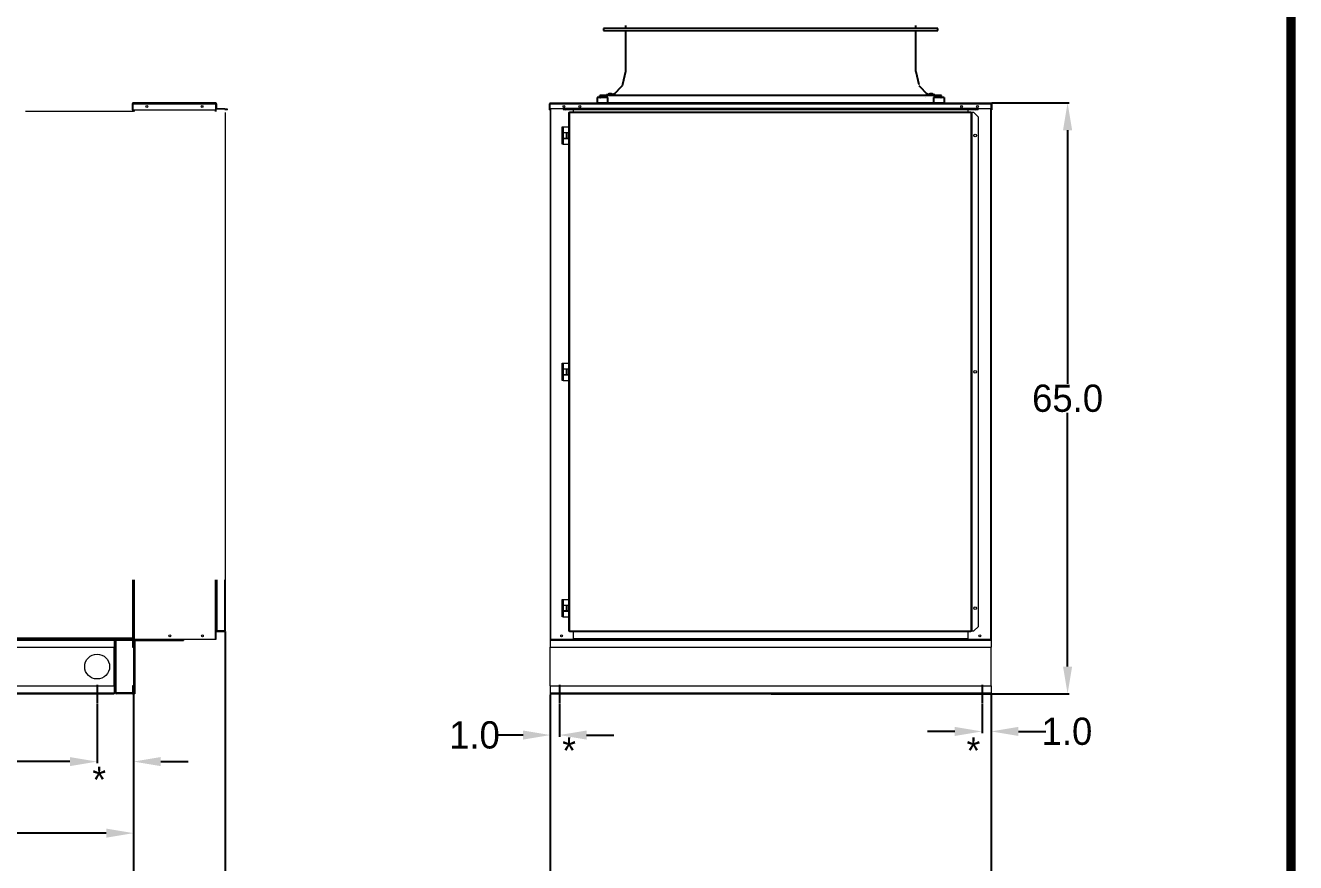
# Model space of a CAD drawing. Header units: inches. Extents: x 3235 to 3652, y -286 to -23.
# Drawn here: x 3508.2 to 3648, y -232.7 to -140.6 of the extents above; entities that cross this region are included whole.
import ezdxf

# ---------------------------------------------------------------- set-up
doc = ezdxf.new("R2010")
doc.units = ezdxf.units.IN
doc.header["$MEASUREMENT"] = 0
doc.header["$PDSIZE"] = -1
doc.layers.add('L160', color=7, linetype='Continuous')
doc.dimstyles.get("Standard").update_dxf_attribs({"dimtxt": 3, "dimasz": 3, "dimexe": 0.18, "dimexo": 0.0625, "dimgap": 0.09, "dimtad": 0, "dimtih": 1, "dimtoh": 1, "dimdec": 1, "dimzin": 0, "dimdsep": 46, "dimtxsty": 'Standard', "dimcen": 0.09, "dimadec": 0, "dimazin": 0, "dimtfac": 1, "dimtdec": 1, "dimtofl": 0, "dimtmove": 0, "dimatfit": 3, "dimfxl": 1, "dimtolj": 1, "dimtzin": 0, "dimarcsym": 0})

# ---------------------------------------------------------------- blocks, each defined once
blk = doc.blocks.new('*D2')
at = {"color": 0, "lineweight": -2}
for p, q in [((3516.13, -215.16), (3516.13, -221.74)), ((3520.13, -214.16), (3520.13, -221.74)), ((3513.13, -221.56), (3506.21, -221.56)), ((3523.13, -221.56), (3526.13, -221.56))]:
    blk.add_line(p, q, dxfattribs=at)
at = {"color": 0}
for points in [[(3513.13, -221.06), (3513.13, -222.06), (3516.13, -221.56)], [(3523.13, -221.06), (3523.13, -222.06), (3520.13, -221.56)]]:
    blk.add_solid(points, dxfattribs=at)
at = {"layer": 'Defpoints', "color": 0}
for p in [(3516.13, -215.1), (3520.13, -214.1), (3520.13, -221.56)]:
    blk.add_point(p, dxfattribs=at)
at = {"color": 0, "insert": (3503.37, -221.56), "char_height": 3, "attachment_point": 5}
blk.add_mtext('\\A1;4.0', dxfattribs=at)
blk = doc.blocks.new('*D3')
at = {"color": 0, "lineweight": -2}
for p, q in [((3530.21, -207.26), (3530.21, -247.42)), ((3520.13, -214.16), (3520.13, -247.42)), ((3523.13, -247.24), (3523.33, -247.24)), ((3527.21, -247.24), (3527.01, -247.24))]:
    blk.add_line(p, q, dxfattribs=at)
at = {"color": 0}
for points in [[(3523.13, -246.74), (3523.13, -247.74), (3520.13, -247.24)], [(3527.21, -246.74), (3527.21, -247.74), (3530.21, -247.24)]]:
    blk.add_solid(points, dxfattribs=at)
at = {"layer": 'Defpoints', "color": 0}
for p in [(3530.21, -207.19), (3520.13, -214.1), (3530.21, -247.24)]:
    blk.add_point(p, dxfattribs=at)
at = {"color": 0, "insert": (3525.17, -247.24), "char_height": 3, "attachment_point": 5}
blk.add_mtext('\\A1;10', dxfattribs=at)
blk = doc.blocks.new('*D5')
at = {"color": 0, "lineweight": -2}
for p, q in [((3346.14, -217.95), (3346.14, -247.42)), ((3520.13, -218), (3520.13, -247.42)), ((3349.14, -247.24), (3427.79, -247.24)), ((3517.13, -247.24), (3438.47, -247.24))]:
    blk.add_line(p, q, dxfattribs=at)
at = {"color": 0}
for points in [[(3349.14, -246.74), (3349.14, -247.74), (3346.14, -247.24)], [(3517.13, -246.74), (3517.13, -247.74), (3520.13, -247.24)]]:
    blk.add_solid(points, dxfattribs=at)
at = {"layer": 'Defpoints', "color": 0}
for p in [(3346.14, -217.88), (3520.13, -217.94), (3346.14, -247.24)]:
    blk.add_point(p, dxfattribs=at)
at = {"color": 0, "insert": (3433.13, -247.24), "char_height": 3, "attachment_point": 5}
blk.add_mtext('\\A1;174.0', dxfattribs=at)
blk = doc.blocks.new('*D6')
at = {"color": 0, "lineweight": -2}
for p, q in [((3565.98, -214.16), (3565.98, -247.2)), ((3614.48, -214.16), (3614.48, -247.2)), ((3568.98, -247.02), (3585.64, -247.02)), ((3611.48, -247.02), (3594.82, -247.02))]:
    blk.add_line(p, q, dxfattribs=at)
at = {"color": 0}
for points in [[(3568.98, -246.52), (3568.98, -247.52), (3565.98, -247.02)], [(3611.48, -246.52), (3611.48, -247.52), (3614.48, -247.02)]]:
    blk.add_solid(points, dxfattribs=at)
at = {"layer": 'Defpoints', "color": 0}
for p in [(3565.98, -214.1), (3614.48, -214.1), (3565.98, -247.02)]:
    blk.add_point(p, dxfattribs=at)
at = {"color": 0, "insert": (3590.23, -247.02), "char_height": 3, "attachment_point": 5}
blk.add_mtext('\\A1;48.5', dxfattribs=at)
blk = doc.blocks.new('*D7')
at = {"color": 0, "lineweight": -2}
for p, q in [((3614.54, -149.1), (3623.07, -149.1)), ((3622.89, -152.1), (3622.89, -180.01)), ((3622.89, -211.1), (3622.89, -183.19)), ((3590.29, -214.1), (3623.07, -214.1))]:
    blk.add_line(p, q, dxfattribs=at)
at = {"color": 0}
for points in [[(3622.39, -152.1), (3623.39, -152.1), (3622.89, -149.1)], [(3622.39, -211.1), (3623.39, -211.1), (3622.89, -214.1)]]:
    blk.add_solid(points, dxfattribs=at)
at = {"layer": 'Defpoints', "color": 0}
for p in [(3614.48, -149.1), (3622.89, -149.1), (3590.23, -214.1)]:
    blk.add_point(p, dxfattribs=at)
at = {"color": 0, "insert": (3622.89, -181.6), "char_height": 3, "attachment_point": 5}
blk.add_mtext('\\A1;65.0', dxfattribs=at)
blk = doc.blocks.new('*D9')
at = {"color": 0, "lineweight": -2}
for p, q in [((3613.48, -215.16), (3613.48, -218.42)), ((3614.48, -214.06), (3614.48, -218.42)), ((3610.48, -218.24), (3607.48, -218.24)), ((3617.48, -218.24), (3620.48, -218.24))]:
    blk.add_line(p, q, dxfattribs=at)
at = {"color": 0}
for points in [[(3610.48, -217.74), (3610.48, -218.74), (3613.48, -218.24)], [(3617.48, -217.74), (3617.48, -218.74), (3614.48, -218.24)]]:
    blk.add_solid(points, dxfattribs=at)
at = {"layer": 'Defpoints', "color": 0}
for p in [(3613.48, -215.1), (3614.48, -213.99), (3614.48, -218.24)]:
    blk.add_point(p, dxfattribs=at)
at = {"color": 0, "insert": (3622.82, -218.24), "char_height": 3, "attachment_point": 5}
blk.add_mtext('\\A1;1.0', dxfattribs=at)
blk = doc.blocks.new('*D10')
at = {"color": 0, "lineweight": -2}
for p, q in [((3565.98, -214.23), (3565.98, -218.82)), ((3566.98, -215.16), (3566.98, -218.82)), ((3562.98, -218.64), (3559.98, -218.64)), ((3569.98, -218.64), (3572.98, -218.64))]:
    blk.add_line(p, q, dxfattribs=at)
at = {"color": 0}
for points in [[(3562.98, -218.14), (3562.98, -219.14), (3565.98, -218.64)], [(3569.98, -218.14), (3569.98, -219.14), (3566.98, -218.64)]]:
    blk.add_solid(points, dxfattribs=at)
at = {"layer": 'Defpoints', "color": 0}
for p in [(3565.98, -214.16), (3566.98, -215.1), (3565.98, -218.64)]:
    blk.add_point(p, dxfattribs=at)
at = {"color": 0, "insert": (3557.64, -218.64), "char_height": 3, "attachment_point": 5}
blk.add_mtext('\\A1;1.0', dxfattribs=at)
blk = doc.blocks.new('*D11')
at = {"color": 0, "lineweight": -2}
for p, q in [((3459.13, -215.16), (3459.13, -229.61)), ((3520.13, -214.16), (3520.13, -229.61)), ((3462.13, -229.43), (3485.79, -229.43)), ((3517.13, -229.43), (3493.47, -229.43))]:
    blk.add_line(p, q, dxfattribs=at)
at = {"color": 0}
for points in [[(3462.13, -228.93), (3462.13, -229.93), (3459.13, -229.43)], [(3517.13, -228.93), (3517.13, -229.93), (3520.13, -229.43)]]:
    blk.add_solid(points, dxfattribs=at)
at = {"layer": 'Defpoints', "color": 0}
for p in [(3459.13, -215.1), (3520.13, -214.1), (3459.13, -229.43)]:
    blk.add_point(p, dxfattribs=at)
at = {"color": 0, "insert": (3489.63, -229.43), "char_height": 3, "attachment_point": 5}
blk.add_mtext('\\A1;61.0', dxfattribs=at)
blk = doc.blocks.new('*D12')
at = {"color": 0, "lineweight": -2}
for p, q in [((3407.13, -215.16), (3407.13, -238.12)), ((3520.13, -214.16), (3520.13, -238.12)), ((3410.13, -237.94), (3458.79, -237.94)), ((3517.13, -237.94), (3468.47, -237.94))]:
    blk.add_line(p, q, dxfattribs=at)
at = {"color": 0}
for points in [[(3410.13, -237.44), (3410.13, -238.44), (3407.13, -237.94)], [(3517.13, -237.44), (3517.13, -238.44), (3520.13, -237.94)]]:
    blk.add_solid(points, dxfattribs=at)
at = {"layer": 'Defpoints', "color": 0}
for p in [(3407.13, -215.1), (3520.13, -214.1), (3407.13, -237.94)]:
    blk.add_point(p, dxfattribs=at)
at = {"color": 0, "insert": (3463.63, -237.94), "char_height": 3, "attachment_point": 5}
blk.add_mtext('\\A1;113.0', dxfattribs=at)

msp = doc.modelspace()

# ---------------------------------------------------------------- linework, layer by layer
at = {"color": 7, "lineweight": 25}
msp.add_line((3647.47, -280.13), (3647.47, -27), dxfattribs=at)
at = {"color": 7, "linetype": 'Continuous', "lineweight": 25}
for p, q in [((3574.26, -140.9), (3571.82, -140.92)), ((3574.26, -140.9), (3571.82, -140.92)), ((3571.82, -140.92), (3571.82, -141.13)), ((3571.82, -140.92), (3571.82, -141.13)), ((3574.26, -140.56), (3574.26, -140.9)), ((3574.26, -140.56), (3574.26, -140.9)), ((3608.63, -140.92), (3574.26, -140.9)), ((3608.63, -140.92), (3574.26, -140.9)), ((3606.19, -140.9), (3606.19, -140.56)), ((3606.19, -140.9), (3606.19, -140.56)), ((3608.63, -141.13), (3608.63, -140.92)), ((3608.63, -141.13), (3608.63, -140.92)), ((3571.82, -141.13), (3574.26, -141.16)), ((3571.82, -141.13), (3574.26, -141.16)), ((3574.26, -141.16), (3608.63, -141.13)), ((3574.26, -141.16), (3608.63, -141.13)), ((3574.26, -141.16), (3574.26, -145.62)), ((3574.26, -141.16), (3574.26, -145.62)), ((3606.19, -145.62), (3606.19, -141.16)), ((3606.19, -145.62), (3606.19, -141.16)), ((3574.26, -145.62), (3573.93, -147.05)), ((3574.26, -145.62), (3573.93, -147.05)), ((3606.19, -145.62), (3606.52, -147.05)), ((3606.19, -145.62), (3606.52, -147.05)), ((3572.49, -148.08), (3572.49, -148.08)), ((3572.49, -148.08), (3572.49, -148.08)), ((3572.49, -148.08), (3572.49, -148.08)), ((3572.49, -148.08), (3572.49, -148.08)), ((3572.5, -148.08), (3572.5, -148.08)), ((3572.5, -148.08), (3572.51, -148.08)), ((3572.5, -148.08), (3572.5, -148.08)), ((3572.5, -148.08), (3572.51, -148.08)), ((3572.51, -148.08), (3572.51, -148.08)), ((3572.51, -148.08), (3572.51, -148.08)), ((3572.53, -148.08), (3572.53, -148.08)), ((3572.53, -148.08), (3572.53, -148.08)), ((3572.6, -148.08), (3572.6, -148.08)), ((3572.6, -148.08), (3572.6, -148.08)), ((3572.63, -148.08), (3572.63, -148.08)), ((3572.63, -148.08), (3572.63, -148.08)), ((3572.68, -148.08), (3572.68, -148.08)), ((3572.68, -148.08), (3572.68, -148.08)), ((3572.69, -148.08), (3572.69, -148.08)), ((3572.69, -148.08), (3572.69, -148.08)), ((3572.82, -148.17), (3573.11, -148.01)), ((3572.82, -148.17), (3573.11, -148.01)), ((3573.11, -148.01), (3573.44, -147.68)), ((3573.11, -148.01), (3573.44, -147.68)), ((3573.89, -147.22), (3573.42, -147.68)), ((3573.89, -147.22), (3573.42, -147.68)), ((3573.93, -147.05), (3573.89, -147.22)), ((3573.93, -147.05), (3573.89, -147.22)), ((3607.03, -147.68), (3606.56, -147.22)), ((3607.03, -147.68), (3606.56, -147.22)), ((3607.01, -147.68), (3607.35, -148.01)), ((3607.01, -147.68), (3607.35, -148.01)), ((3607.35, -148.01), (3607.64, -148.17)), ((3607.35, -148.01), (3607.64, -148.17)), ((3607.95, -148.08), (3607.95, -148.08)), ((3607.95, -148.08), (3607.95, -148.08)), ((3571.13, -148.51), (3571.13, -149.1)), ((3572.31, -148.51), (3571.13, -148.51)), ((3571.13, -148.51), (3571.13, -149.1)), ((3572.31, -148.51), (3571.13, -148.51)), ((3571.13, -149.1), (3572.31, -149.1)), ((3571.13, -149.1), (3572.31, -149.1)), ((3571.51, -148.28), (3571.42, -148.28)), ((3571.42, -148.28), (3571.42, -148.28)), ((3571.42, -148.28), (3571.43, -148.45)), ((3571.51, -148.28), (3571.42, -148.28)), ((3571.42, -148.28), (3571.42, -148.28)), ((3571.42, -148.28), (3571.43, -148.45)), ((3571.45, -148.45), (3571.44, -148.28)), ((3571.45, -148.45), (3571.44, -148.28)), ((3572.15, -148.27), (3571.51, -148.28)), ((3572.15, -148.27), (3571.51, -148.28)), ((3572.15, -148.2), (3572.15, -148.28)), ((3572.28, -148.2), (3572.15, -148.2)), ((3572.15, -148.2), (3572.15, -148.28)), ((3572.28, -148.2), (3572.15, -148.2)), ((3572.16, -148.28), (3572.16, -148.28)), ((3572.22, -148.28), (3572.16, -148.28)), ((3572.16, -148.28), (3572.16, -148.28)), ((3572.22, -148.28), (3572.16, -148.28)), ((3573.02, -148.2), (3572.28, -148.2)), ((3573.02, -148.2), (3572.28, -148.2)), ((3572.31, -149.1), (3572.31, -148.51)), ((3572.31, -149.1), (3572.31, -148.51)), ((3572.31, -149.1), (3608.14, -149.1)), ((3572.31, -149.1), (3608.14, -149.1)), ((3572.35, -148.16), (3572.35, -148.2)), ((3572.42, -148.16), (3572.35, -148.16)), ((3572.35, -148.16), (3572.35, -148.2)), ((3572.42, -148.16), (3572.35, -148.16)), ((3572.82, -148.16), (3572.42, -148.16)), ((3572.82, -148.16), (3572.42, -148.16)), ((3572.82, -148.2), (3572.82, -148.16)), ((3572.82, -148.2), (3572.82, -148.16)), ((3573.02, -148.28), (3573.02, -148.2)), ((3573.02, -148.28), (3573.02, -148.2)), ((3573.02, -148.24), (3607.44, -148.24)), ((3573.02, -148.24), (3607.44, -148.24)), ((3607.44, -148.27), (3573.02, -148.27)), ((3607.44, -148.27), (3573.02, -148.27)), ((3607.26, -148.51), (3607.26, -148.51)), ((3607.26, -148.51), (3607.26, -148.51)), ((3607.44, -148.2), (3607.44, -148.28)), ((3607.56, -148.2), (3607.44, -148.2)), ((3607.44, -148.2), (3607.44, -148.28)), ((3607.56, -148.2), (3607.44, -148.2)), ((3608.3, -148.2), (3607.56, -148.2)), ((3608.3, -148.2), (3607.56, -148.2)), ((3607.64, -148.16), (3607.63, -148.2)), ((3607.64, -148.16), (3607.63, -148.2)), ((3607.7, -148.16), (3607.64, -148.16)), ((3607.7, -148.16), (3607.64, -148.16)), ((3608.1, -148.16), (3607.7, -148.16)), ((3608.1, -148.16), (3607.7, -148.16)), ((3608.1, -148.2), (3608.1, -148.16)), ((3608.1, -148.2), (3608.1, -148.16)), ((3608.14, -148.51), (3608.14, -149.1)), ((3609.32, -148.51), (3608.14, -148.51)), ((3608.14, -148.51), (3608.14, -149.1)), ((3609.32, -148.51), (3608.14, -148.51)), ((3608.14, -149.1), (3609.32, -149.1)), ((3608.14, -149.1), (3609.32, -149.1)), ((3608.29, -148.28), (3608.24, -148.28)), ((3608.29, -148.28), (3608.24, -148.28)), ((3608.3, -148.28), (3608.29, -148.28)), ((3608.3, -148.28), (3608.29, -148.28)), ((3608.3, -148.28), (3608.3, -148.2)), ((3608.3, -148.28), (3608.3, -148.2)), ((3608.95, -148.28), (3608.3, -148.27)), ((3608.95, -148.28), (3608.3, -148.27)), ((3609.03, -148.28), (3608.95, -148.28)), ((3609.03, -148.28), (3608.95, -148.28)), ((3609.01, -148.45), (3609.01, -148.28)), ((3609.01, -148.45), (3609.01, -148.28)), ((3609.03, -148.45), (3609.03, -148.28)), ((3609.03, -148.45), (3609.03, -148.28)), ((3609.32, -148.51), (3609.32, -149.1)), ((3609.32, -148.51), (3609.32, -149.1))]:
    msp.add_line(p, q, dxfattribs=at)
at = {"color": 7, "linetype": 'Continuous', "lineweight": 15}
for p, q in [((3565.98, -149.18), (3565.9, -149.18)), ((3565.9, -149.85), (3565.9, -149.18)), ((3565.98, -149.1), (3614.48, -149.1)), ((3565.98, -149.18), (3565.98, -149.1)), ((3565.98, -149.18), (3614.48, -149.18)), ((3565.98, -149.71), (3565.98, -149.18)), ((3565.98, -149.85), (3565.98, -149.18)), ((3614.48, -149.18), (3614.48, -149.1)), ((3614.48, -149.71), (3614.48, -149.18)), ((3614.48, -149.18), (3614.55, -149.18)), ((3614.48, -149.18), (3614.48, -149.85)), ((3614.55, -149.18), (3614.55, -149.85)), ((3565.9, -149.85), (3565.98, -149.85)), ((3565.98, -149.71), (3567.41, -149.71)), ((3565.98, -149.71), (3565.98, -208.1)), ((3566.05, -208.1), (3566.05, -149.71)), ((3613.04, -149.71), (3567.41, -149.71)), ((3567.41, -149.75), (3567.41, -149.71)), ((3567.41, -149.71), (3613.04, -149.71)), ((3567.41, -149.71), (3567.41, -149.71)), ((3567.41, -149.75), (3567.67, -149.76)), ((3567.41, -149.75), (3567.41, -149.83)), ((3567.41, -149.83), (3567.67, -149.84)), ((3612.79, -149.76), (3567.67, -149.76)), ((3567.67, -149.76), (3567.67, -149.84)), ((3612.79, -149.84), (3567.67, -149.84)), ((3568, -150.16), (3568, -207.19)), ((3568, -150.16), (3568.08, -150.16)), ((3568.08, -150.16), (3568.08, -150.08)), ((3568.08, -150.08), (3612.26, -150.08)), ((3568.08, -150.16), (3568.08, -207.19)), ((3568.08, -150.16), (3612.26, -150.16)), ((3568.53, -150.08), (3568.53, -149.84)), ((3611.93, -149.84), (3611.93, -150.08)), ((3612.26, -150.08), (3612.26, -150.16)), ((3612.26, -150.16), (3612.26, -207.19)), ((3612.26, -150.16), (3612.34, -150.16)), ((3612.34, -150.16), (3612.34, -207.19)), ((3612.34, -207.19), (3612.34, -150.16)), ((3612.34, -150.16), (3612.34, -150.16)), ((3612.58, -150.16), (3612.34, -150.16)), ((3612.58, -150.16), (3613.08, -150.66)), ((3612.79, -149.76), (3613.04, -149.75)), ((3612.79, -149.76), (3612.79, -149.84)), ((3612.79, -149.84), (3613.04, -149.83)), ((3613.04, -149.71), (3613.04, -149.75)), ((3613.04, -149.71), (3613.04, -149.71)), ((3613.04, -149.71), (3614.48, -149.71)), ((3613.04, -149.75), (3613.04, -149.83)), ((3613.08, -206.69), (3613.08, -150.66)), ((3614.4, -149.71), (3614.4, -208.1)), ((3614.48, -149.71), (3614.48, -208.1)), ((3614.55, -149.85), (3614.48, -149.85)), ((3567.28, -152.34), (3567.28, -151.71)), ((3567.28, -151.71), (3567.4, -151.71)), ((3567.4, -151.71), (3567.4, -152.34)), ((3567.4, -151.71), (3568, -151.71)), ((3567.4, -152.34), (3567.28, -152.34)), ((3567.28, -152.99), (3567.28, -152.36)), ((3567.28, -152.36), (3567.4, -152.36)), ((3567.4, -152.99), (3567.28, -152.99)), ((3567.28, -153.64), (3567.28, -153.01)), ((3567.28, -153.01), (3567.4, -153.01)), ((3567.4, -153.64), (3567.28, -153.64)), ((3567.4, -152.34), (3568, -152.34)), ((3567.4, -152.36), (3567.4, -152.99)), ((3567.4, -152.36), (3567.78, -152.36)), ((3567.78, -152.99), (3567.4, -152.99)), ((3567.4, -153.01), (3567.4, -153.64)), ((3567.4, -153.01), (3568, -153.01)), ((3567.4, -153.64), (3568, -153.64)), ((3567.43, -152.34), (3567.43, -152.36)), ((3567.43, -152.99), (3567.43, -153.01)), ((3567.75, -152.36), (3567.75, -152.34)), ((3567.75, -153.01), (3567.75, -152.99)), ((3567.78, -152.99), (3567.78, -152.36)), ((3567.78, -152.36), (3567.91, -152.36)), ((3567.91, -152.99), (3567.78, -152.99)), ((3567.91, -152.36), (3567.91, -152.99)), ((3567.28, -178.34), (3567.28, -177.71)), ((3567.28, -177.71), (3567.4, -177.71)), ((3567.4, -178.34), (3567.28, -178.34)), ((3567.28, -178.99), (3567.28, -178.36)), ((3567.28, -178.36), (3567.4, -178.36)), ((3567.4, -177.71), (3567.4, -178.34)), ((3567.4, -177.71), (3568, -177.71)), ((3567.4, -178.34), (3568, -178.34)), ((3567.4, -178.36), (3567.4, -178.99)), ((3567.4, -178.36), (3567.78, -178.36)), ((3567.43, -178.34), (3567.43, -178.36)), ((3567.75, -178.36), (3567.75, -178.34)), ((3567.78, -178.99), (3567.78, -178.36)), ((3567.78, -178.36), (3567.91, -178.36)), ((3567.91, -178.36), (3567.91, -178.99)), ((3567.4, -178.99), (3567.28, -178.99)), ((3567.28, -179.64), (3567.28, -179.01)), ((3567.28, -179.01), (3567.4, -179.01)), ((3567.4, -179.64), (3567.28, -179.64)), ((3567.78, -178.99), (3567.4, -178.99)), ((3567.4, -179.01), (3567.4, -179.64)), ((3567.4, -179.01), (3568, -179.01)), ((3567.4, -179.64), (3568, -179.64)), ((3567.43, -178.99), (3567.43, -179.01)), ((3567.75, -179.01), (3567.75, -178.99)), ((3567.91, -178.99), (3567.78, -178.99)), ((3567.28, -204.34), (3567.28, -203.71)), ((3567.28, -203.71), (3567.4, -203.71)), ((3567.4, -203.71), (3567.4, -204.34)), ((3567.4, -203.71), (3568, -203.71)), ((3567.4, -204.34), (3567.28, -204.34)), ((3567.28, -204.99), (3567.28, -204.36)), ((3567.28, -204.36), (3567.4, -204.36)), ((3567.4, -204.99), (3567.28, -204.99)), ((3567.28, -205.64), (3567.28, -205.01)), ((3567.28, -205.01), (3567.4, -205.01)), ((3567.4, -204.34), (3568, -204.34)), ((3567.4, -204.36), (3567.4, -204.99)), ((3567.4, -204.36), (3567.78, -204.36)), ((3567.78, -204.99), (3567.4, -204.99)), ((3567.4, -205.01), (3567.4, -205.64)), ((3567.4, -205.01), (3568, -205.01)), ((3567.43, -204.34), (3567.43, -204.36)), ((3567.43, -204.99), (3567.43, -205.01)), ((3567.75, -204.36), (3567.75, -204.34)), ((3567.75, -205.01), (3567.75, -204.99)), ((3567.78, -204.99), (3567.78, -204.36)), ((3567.78, -204.36), (3567.91, -204.36)), ((3567.91, -204.99), (3567.78, -204.99)), ((3567.91, -204.36), (3567.91, -204.99)), ((3567.4, -205.64), (3567.28, -205.64)), ((3567.4, -205.64), (3568, -205.64)), ((3613.08, -206.69), (3612.58, -207.19)), ((3565.98, -208.1), (3566.05, -208.1)), ((3565.98, -208.1), (3565.98, -208.21)), ((3565.98, -208.21), (3565.98, -208.98)), ((3565.98, -208.21), (3614.48, -208.21)), ((3566.05, -208.1), (3568.53, -208.1)), ((3568, -207.19), (3568.08, -207.19)), ((3568.08, -207.19), (3612.26, -207.19)), ((3568.08, -207.27), (3568.08, -207.19)), ((3612.26, -207.27), (3568.08, -207.27)), ((3568.53, -208.1), (3568.53, -207.27)), ((3568.53, -208.02), (3611.93, -208.02)), ((3568.53, -208.1), (3611.93, -208.1)), ((3611.93, -207.27), (3611.93, -208.1)), ((3611.93, -208.1), (3614.4, -208.1)), ((3612.26, -207.19), (3612.34, -207.19)), ((3612.26, -207.19), (3612.26, -207.27)), ((3612.34, -207.19), (3612.34, -207.19)), ((3612.34, -207.19), (3612.58, -207.19)), ((3614.4, -208.1), (3614.48, -208.1)), ((3614.48, -208.1), (3614.48, -208.21)), ((3614.48, -208.21), (3614.48, -208.98)), ((3565.98, -208.98), (3614.48, -208.98)), ((3565.98, -213.23), (3565.98, -208.98)), ((3614.48, -213.23), (3614.48, -208.98)), ((3565.98, -213.23), (3614.48, -213.23)), ((3565.98, -213.23), (3565.98, -213.99)), ((3614.48, -213.23), (3614.48, -213.99)), ((3565.98, -213.99), (3565.98, -214.1)), ((3565.98, -213.99), (3614.48, -213.99)), ((3565.98, -214.1), (3614.48, -214.1)), ((3604.48, -214.1), (3614.48, -214.1)), ((3614.48, -213.99), (3614.48, -214.1))]:
    msp.add_line(p, q, dxfattribs=at)
at = {"color": 7}
for p, q in [((3516.13, -213.1), (3516.13, -215.1)), ((3516.13, -213.1), (3516.13, -215.1)), ((3566.98, -213.1), (3566.98, -215.1)), ((3613.48, -213.1), (3613.48, -215.1)), ((3614.48, -214.1), (3613.48, -214.1))]:
    msp.add_line(p, q, dxfattribs=at)
at = {"color": 7, "lineweight": 25, "const_width": 1.01}
msp.add_lwpolyline([(3242.47, -280.13), (3647.47, -280.13), (3647.47, -27), (3242.47, -27), (3242.47, -280.13)], dxfattribs=at)
at = {"color": 7, "linetype": 'Continuous', "lineweight": 15}
for centre, radius in [((3567.48, -149.48), 0.0995), ((3569.23, -149.48), 0.0995), ((3611.23, -149.48), 0.0995), ((3612.98, -149.48), 0.0995), ((3612.72, -152.68), 0.156), ((3612.72, -178.68), 0.156), ((3612.72, -204.68), 0.156), ((3567.23, -207.73), 0.0995), ((3613.23, -207.73), 0.0995)]:
    msp.add_circle(centre, radius, dxfattribs=at)
at = {"color": 7, "linetype": 'Continuous', "lineweight": 25}
for centre, radius, start, end in [((3607.87, -148.38), 0.316, 111.9844, 137.4745), ((3607.87, -148.38), 0.316, 111.9844, 137.4745), ((3607.87, -148.38), 0.316, 42.5255, 68.0514), ((3607.87, -148.38), 0.316, 42.5255, 68.0514), ((3571.49, -148.45), 0.0591, 181, 270), ((3571.49, -148.45), 0.0591, 181, 270)]:
    msp.add_arc(centre, radius, start, end, dxfattribs=at)
at = {"color": 7, "linetype": 'Continuous', "lineweight": 15}
for centre, radius, start, end in [((3565.98, -149.18), 0.0757, 90, 180), ((3565.98, -149.18), 0.001, 90, 180), ((3614.48, -149.18), 0.0757, 0, 90), ((3614.48, -149.18), 0.001, 0, 90)]:
    msp.add_arc(centre, radius, start, end, dxfattribs=at)
at = {"color": 7, "linetype": 'Continuous', "lineweight": 25}
for points, knots in [([(3572.48, -148.08), (3572.46, -148.09), (3572.43, -148.1), (3572.39, -148.13), (3572.36, -148.15), (3572.35, -148.16)], [0, 0, 0, 0, 0.327422, 0.724009, 1, 1, 1, 1]), ([(3572.48, -148.08), (3572.46, -148.09), (3572.43, -148.1), (3572.39, -148.13), (3572.36, -148.15), (3572.35, -148.16)], [0, 0, 0, 0, 0.327422, 0.724009, 1, 1, 1, 1]), ([(3572.49, -148.08), (3572.48, -148.08), (3572.48, -148.08), (3572.48, -148.08), (3572.48, -148.08)], [0, 0, 0, 0, 0.874699, 1, 1, 1, 1]), ([(3572.49, -148.08), (3572.48, -148.08), (3572.48, -148.08), (3572.48, -148.08), (3572.48, -148.08)], [0, 0, 0, 0, 0.874699, 1, 1, 1, 1]), ([(3572.49, -148.08), (3572.49, -148.08), (3572.49, -148.08), (3572.49, -148.08), (3572.5, -148.08)], [0, 0, 0, 0, 0.4996563, 1, 1, 1, 1]), ([(3572.5, -148.08), (3572.5, -148.08), (3572.5, -148.08), (3572.5, -148.08), (3572.49, -148.08), (3572.49, -148.08)], [0, 0, 0, 0, 0.1143518, 0.9074961, 1, 1, 1, 1]), ([(3572.55, -148.08), (3572.54, -148.08), (3572.53, -148.08), (3572.52, -148.08), (3572.51, -148.08), (3572.5, -148.08), (3572.49, -148.08), (3572.49, -148.08), (3572.49, -148.08), (3572.49, -148.08)], [0, 0, 0, 0, 0.175487, 0.351146, 0.522558, 0.601245, 0.767206, 0.93307, 1, 1, 1, 1]), ([(3572.49, -148.08), (3572.49, -148.08), (3572.49, -148.08), (3572.49, -148.08), (3572.5, -148.08)], [0, 0, 0, 0, 0.4996563, 1, 1, 1, 1]), ([(3572.5, -148.08), (3572.5, -148.08), (3572.5, -148.08), (3572.5, -148.08), (3572.49, -148.08), (3572.49, -148.08)], [0, 0, 0, 0, 0.1143518, 0.9074961, 1, 1, 1, 1]), ([(3572.55, -148.08), (3572.54, -148.08), (3572.53, -148.08), (3572.52, -148.08), (3572.51, -148.08), (3572.5, -148.08), (3572.49, -148.08), (3572.49, -148.08), (3572.49, -148.08), (3572.49, -148.08)], [0, 0, 0, 0, 0.175487, 0.351146, 0.522558, 0.601245, 0.767206, 0.93307, 1, 1, 1, 1]), ([(3572.53, -148.08), (3572.53, -148.08), (3572.52, -148.08), (3572.52, -148.08), (3572.51, -148.08), (3572.51, -148.08), (3572.51, -148.08), (3572.51, -148.08)], [0, 0, 0, 0, 0.2464974, 0.4933322, 0.7330389, 0.972083, 1, 1, 1, 1]), ([(3572.53, -148.08), (3572.53, -148.08), (3572.52, -148.08), (3572.52, -148.08), (3572.51, -148.08), (3572.51, -148.08), (3572.51, -148.08), (3572.51, -148.08)], [0, 0, 0, 0, 0.2464974, 0.4933322, 0.7330389, 0.972083, 1, 1, 1, 1]), ([(3572.53, -148.08), (3572.53, -148.08), (3572.53, -148.08), (3572.53, -148.08), (3572.53, -148.08)], [0, 0, 0, 0, 0.874185, 1, 1, 1, 1]), ([(3572.53, -148.08), (3572.53, -148.08), (3572.53, -148.08), (3572.53, -148.08), (3572.53, -148.08)], [0, 0, 0, 0, 0.874185, 1, 1, 1, 1]), ([(3572.55, -148.08), (3572.55, -148.08), (3572.55, -148.08), (3572.56, -148.08), (3572.57, -148.08), (3572.57, -148.08), (3572.57, -148.08), (3572.57, -148.08)], [0, 0, 0, 0, 0.246483, 0.493347, 0.733061, 0.972099, 1, 1, 1, 1]), ([(3572.55, -148.08), (3572.55, -148.08), (3572.55, -148.08), (3572.56, -148.08), (3572.57, -148.08), (3572.57, -148.08), (3572.57, -148.08), (3572.57, -148.08)], [0, 0, 0, 0, 0.246483, 0.493347, 0.733061, 0.972099, 1, 1, 1, 1]), ([(3572.65, -148.08), (3572.65, -148.08), (3572.64, -148.08), (3572.63, -148.08), (3572.62, -148.08), (3572.61, -148.08), (3572.6, -148.08), (3572.58, -148.08), (3572.58, -148.08), (3572.57, -148.08)], [0, 0, 0, 0, 0.145992, 0.292129, 0.434742, 0.573234, 0.710145, 0.848574, 1, 1, 1, 1]), ([(3572.65, -148.08), (3572.65, -148.08), (3572.64, -148.08), (3572.63, -148.08), (3572.62, -148.08), (3572.61, -148.08), (3572.6, -148.08), (3572.58, -148.08), (3572.58, -148.08), (3572.57, -148.08)], [0, 0, 0, 0, 0.145992, 0.292129, 0.434742, 0.573234, 0.710145, 0.848574, 1, 1, 1, 1]), ([(3572.59, -148.08), (3572.59, -148.08), (3572.59, -148.08), (3572.6, -148.08), (3572.6, -148.08)], [0, 0, 0, 0, 0.095383, 1, 1, 1, 1]), ([(3572.59, -148.08), (3572.59, -148.08), (3572.59, -148.08), (3572.6, -148.08), (3572.6, -148.08)], [0, 0, 0, 0, 0.095383, 1, 1, 1, 1]), ([(3572.63, -148.08), (3572.62, -148.08), (3572.62, -148.08), (3572.61, -148.08), (3572.6, -148.08), (3572.6, -148.08)], [0, 0, 0, 0, 0.5, 0.5, 1, 1, 1, 1]), ([(3572.63, -148.08), (3572.62, -148.08), (3572.62, -148.08), (3572.61, -148.08), (3572.6, -148.08), (3572.6, -148.08)], [0, 0, 0, 0, 0.5, 0.5, 1, 1, 1, 1]), ([(3572.63, -148.08), (3572.63, -148.08), (3572.64, -148.08), (3572.64, -148.08), (3572.64, -148.08)], [0, 0, 0, 0, 0.874189, 1, 1, 1, 1]), ([(3572.63, -148.08), (3572.63, -148.08), (3572.64, -148.08), (3572.64, -148.08), (3572.64, -148.08)], [0, 0, 0, 0, 0.874189, 1, 1, 1, 1]), ([(3572.65, -148.08), (3572.65, -148.08), (3572.65, -148.08), (3572.65, -148.08), (3572.66, -148.08), (3572.66, -148.08), (3572.67, -148.08), (3572.67, -148.08)], [0, 0, 0, 0, 0.246496, 0.493367, 0.733073, 0.972083, 1, 1, 1, 1]), ([(3572.65, -148.08), (3572.65, -148.08), (3572.65, -148.08), (3572.65, -148.08), (3572.66, -148.08), (3572.66, -148.08), (3572.67, -148.08), (3572.67, -148.08)], [0, 0, 0, 0, 0.246496, 0.493367, 0.733073, 0.972083, 1, 1, 1, 1]), ([(3572.7, -148.08), (3572.7, -148.08), (3572.7, -148.08), (3572.7, -148.08), (3572.69, -148.08), (3572.68, -148.08), (3572.67, -148.08), (3572.67, -148.08)], [0, 0, 0, 0, 0.0732586, 0.3003068, 0.5247839, 0.751732, 1, 1, 1, 1]), ([(3572.7, -148.08), (3572.7, -148.08), (3572.7, -148.08), (3572.7, -148.08), (3572.69, -148.08), (3572.68, -148.08), (3572.67, -148.08), (3572.67, -148.08)], [0, 0, 0, 0, 0.0732586, 0.3003068, 0.5247839, 0.751732, 1, 1, 1, 1]), ([(3572.69, -148.08), (3572.68, -148.08), (3572.68, -148.08), (3572.68, -148.08), (3572.68, -148.08), (3572.68, -148.08)], [0, 0, 0, 0, 0.352869, 0.706243, 1, 1, 1, 1]), ([(3572.69, -148.08), (3572.68, -148.08), (3572.68, -148.08), (3572.68, -148.08), (3572.68, -148.08), (3572.68, -148.08)], [0, 0, 0, 0, 0.352869, 0.706243, 1, 1, 1, 1]), ([(3572.82, -148.16), (3572.81, -148.15), (3572.78, -148.13), (3572.74, -148.1), (3572.71, -148.09), (3572.7, -148.08)], [0, 0, 0, 0, 0.351375, 0.742096, 1, 1, 1, 1]), ([(3572.82, -148.16), (3572.81, -148.15), (3572.78, -148.13), (3572.74, -148.1), (3572.71, -148.09), (3572.7, -148.08)], [0, 0, 0, 0, 0.351375, 0.742096, 1, 1, 1, 1]), ([(3607.78, -148.08), (3607.77, -148.08), (3607.76, -148.08), (3607.75, -148.08), (3607.75, -148.08), (3607.75, -148.08), (3607.75, -148.08)], [0, 0, 0, 0, 0.310012, 0.620284, 0.923072, 1, 1, 1, 1]), ([(3607.78, -148.08), (3607.77, -148.08), (3607.76, -148.08), (3607.75, -148.08), (3607.75, -148.08), (3607.75, -148.08), (3607.75, -148.08)], [0, 0, 0, 0, 0.310012, 0.620284, 0.923072, 1, 1, 1, 1]), ([(3607.78, -148.08), (3607.78, -148.08), (3607.78, -148.08), (3607.79, -148.08), (3607.79, -148.08), (3607.79, -148.08)], [0, 0, 0, 0, 0.336266, 0.673008, 1, 1, 1, 1]), ([(3607.78, -148.08), (3607.78, -148.08), (3607.78, -148.08), (3607.79, -148.08), (3607.79, -148.08), (3607.79, -148.08)], [0, 0, 0, 0, 0.336266, 0.673008, 1, 1, 1, 1]), ([(3607.85, -148.08), (3607.85, -148.08), (3607.84, -148.08), (3607.83, -148.08), (3607.81, -148.08), (3607.8, -148.08), (3607.79, -148.08), (3607.79, -148.08), (3607.79, -148.08), (3607.79, -148.08)], [0, 0, 0, 0, 0.154655, 0.309459, 0.460521, 0.607228, 0.75226, 0.898895, 1, 1, 1, 1]), ([(3607.79, -148.08), (3607.79, -148.08), (3607.79, -148.08), (3607.79, -148.08), (3607.79, -148.08)], [0, 0, 0, 0, 0.722606, 1, 1, 1, 1]), ([(3607.85, -148.08), (3607.85, -148.08), (3607.84, -148.08), (3607.83, -148.08), (3607.81, -148.08), (3607.8, -148.08), (3607.79, -148.08), (3607.79, -148.08), (3607.79, -148.08), (3607.79, -148.08)], [0, 0, 0, 0, 0.154655, 0.309459, 0.460521, 0.607228, 0.75226, 0.898895, 1, 1, 1, 1]), ([(3607.79, -148.08), (3607.79, -148.08), (3607.79, -148.08), (3607.79, -148.08), (3607.79, -148.08)], [0, 0, 0, 0, 0.722606, 1, 1, 1, 1]), ([(3607.85, -148.08), (3607.86, -148.08), (3607.86, -148.08), (3607.87, -148.08), (3607.88, -148.08), (3607.88, -148.08)], [0, 0, 0, 0, 0.5, 0.5, 1, 1, 1, 1]), ([(3607.85, -148.08), (3607.86, -148.08), (3607.86, -148.08), (3607.87, -148.08), (3607.88, -148.08), (3607.88, -148.08)], [0, 0, 0, 0, 0.5, 0.5, 1, 1, 1, 1]), ([(3607.95, -148.08), (3607.95, -148.08), (3607.95, -148.08), (3607.94, -148.08), (3607.93, -148.08), (3607.92, -148.08), (3607.91, -148.08), (3607.89, -148.08), (3607.89, -148.08), (3607.88, -148.08)], [0, 0, 0, 0, 0.095307, 0.250124, 0.40119, 0.547904, 0.692937, 0.839576, 1, 1, 1, 1]), ([(3607.95, -148.08), (3607.95, -148.08), (3607.95, -148.08), (3607.94, -148.08), (3607.93, -148.08), (3607.92, -148.08), (3607.91, -148.08), (3607.89, -148.08), (3607.89, -148.08), (3607.88, -148.08)], [0, 0, 0, 0, 0.095307, 0.250124, 0.40119, 0.547904, 0.692937, 0.839576, 1, 1, 1, 1]), ([(3607.95, -148.08), (3607.95, -148.08), (3607.95, -148.08), (3607.95, -148.08), (3607.96, -148.08), (3607.96, -148.08), (3607.96, -148.08)], [0, 0, 0, 0, 0.327625, 0.645743, 0.962962, 1, 1, 1, 1]), ([(3607.95, -148.08), (3607.95, -148.08), (3607.95, -148.08), (3607.95, -148.08), (3607.96, -148.08), (3607.96, -148.08), (3607.96, -148.08)], [0, 0, 0, 0, 0.327625, 0.645743, 0.962962, 1, 1, 1, 1]), ([(3607.99, -148.08), (3607.99, -148.08), (3607.99, -148.08), (3607.99, -148.08), (3607.99, -148.08), (3607.98, -148.08), (3607.97, -148.08), (3607.96, -148.08), (3607.96, -148.08)], [0, 0, 0, 0, 0.014816, 0.128804, 0.369196, 0.609467, 0.853324, 1, 1, 1, 1]), ([(3607.99, -148.08), (3607.99, -148.08), (3607.99, -148.08), (3607.99, -148.08), (3607.99, -148.08), (3607.98, -148.08), (3607.97, -148.08), (3607.96, -148.08), (3607.96, -148.08)], [0, 0, 0, 0, 0.014816, 0.128804, 0.369196, 0.609467, 0.853324, 1, 1, 1, 1]), ([(3571.44, -148.28), (3571.44, -148.28), (3571.43, -148.28), (3571.43, -148.28), (3571.42, -148.28), (3571.42, -148.28)], [0, 0, 0, 0, 0.5, 0.5, 1, 1, 1, 1]), ([(3571.44, -148.28), (3571.44, -148.28), (3571.43, -148.28), (3571.43, -148.28), (3571.42, -148.28), (3571.42, -148.28)], [0, 0, 0, 0, 0.5, 0.5, 1, 1, 1, 1]), ([(3571.5, -148.51), (3571.5, -148.51), (3571.49, -148.51), (3571.47, -148.5), (3571.47, -148.5), (3571.46, -148.49), (3571.45, -148.48), (3571.45, -148.47), (3571.45, -148.46), (3571.45, -148.45)], [0, 0, 0, 0, 0.25, 0.25, 0.5, 0.5, 0.75, 0.75, 1, 1, 1, 1]), ([(3571.5, -148.51), (3571.5, -148.51), (3571.49, -148.51), (3571.47, -148.5), (3571.47, -148.5), (3571.46, -148.49), (3571.45, -148.48), (3571.45, -148.47), (3571.45, -148.46), (3571.45, -148.45)], [0, 0, 0, 0, 0.25, 0.25, 0.5, 0.5, 0.75, 0.75, 1, 1, 1, 1]), ([(3572.15, -148.28), (3572.14, -148.28), (3572.11, -148.28), (3572.05, -148.28), (3571.98, -148.28), (3571.93, -148.28), (3571.89, -148.28), (3571.87, -148.28), (3571.87, -148.28), (3571.88, -148.28), (3571.91, -148.28), (3571.96, -148.28), (3572.02, -148.28), (3572.09, -148.28), (3572.13, -148.28), (3572.15, -148.27)], [0, 0, 0, 0, 0.056542, 0.140133, 0.223723, 0.307311, 0.390897, 0.474479, 0.500668, 0.584253, 0.667837, 0.751422, 0.835011, 0.918601, 1, 1, 1, 1]), ([(3572.15, -148.28), (3572.14, -148.28), (3572.11, -148.28), (3572.05, -148.28), (3571.98, -148.28), (3571.93, -148.28), (3571.89, -148.28), (3571.87, -148.28), (3571.87, -148.28), (3571.88, -148.28), (3571.91, -148.28), (3571.96, -148.28), (3572.02, -148.28), (3572.09, -148.28), (3572.13, -148.28), (3572.15, -148.27)], [0, 0, 0, 0, 0.056542, 0.140133, 0.223723, 0.307311, 0.390897, 0.474479, 0.500668, 0.584253, 0.667837, 0.751422, 0.835011, 0.918601, 1, 1, 1, 1]), ([(3573.01, -148.28), (3573.01, -148.28), (3573.01, -148.28), (3572.96, -148.28), (3572.86, -148.28), (3572.73, -148.28), (3572.58, -148.28), (3572.44, -148.28), (3572.34, -148.28), (3572.27, -148.28), (3572.24, -148.28), (3572.22, -148.28)], [0, 0, 0, 0, 0.08774, 0.218186, 0.348637, 0.479093, 0.609552, 0.740009, 0.870464, 0.911349, 1, 1, 1, 1]), ([(3573.01, -148.28), (3573.01, -148.28), (3573.01, -148.28), (3572.96, -148.28), (3572.86, -148.28), (3572.73, -148.28), (3572.58, -148.28), (3572.44, -148.28), (3572.34, -148.28), (3572.27, -148.28), (3572.24, -148.28), (3572.22, -148.28)], [0, 0, 0, 0, 0.08774, 0.218186, 0.348637, 0.479093, 0.609552, 0.740009, 0.870464, 0.911349, 1, 1, 1, 1]), ([(3608.24, -148.28), (3608.21, -148.28), (3608.18, -148.28), (3608.14, -148.28), (3608.13, -148.28), (3608.11, -148.28), (3608.1, -148.28), (3608.07, -148.28), (3608.05, -148.28), (3608.01, -148.28), (3608, -148.28), (3607.98, -148.28), (3607.97, -148.28), (3607.93, -148.28), (3607.91, -148.28), (3607.88, -148.28), (3607.86, -148.28), (3607.84, -148.28), (3607.83, -148.28), (3607.8, -148.28), (3607.77, -148.28), (3607.74, -148.28), (3607.73, -148.28), (3607.71, -148.28), (3607.69, -148.28), (3607.66, -148.28), (3607.64, -148.28), (3607.6, -148.28), (3607.59, -148.28), (3607.55, -148.28), (3607.54, -148.28), (3607.51, -148.28), (3607.5, -148.28), (3607.47, -148.28), (3607.47, -148.28), (3607.45, -148.28), (3607.44, -148.28), (3607.44, -148.28), (3607.44, -148.28), (3607.44, -148.28)], [0, 0, 0, 0, 0.125, 0.125, 0.15625, 0.15625, 0.1875, 0.1875, 0.25, 0.25, 0.28125, 0.28125, 0.3125, 0.3125, 0.375, 0.375, 0.40625, 0.40625, 0.4375, 0.4375, 0.5, 0.5, 0.53125, 0.53125, 0.5625, 0.5625, 0.625, 0.625, 0.6875, 0.6875, 0.75, 0.75, 0.8125, 0.8125, 0.875, 0.875, 0.9375, 0.9375, 1, 1, 1, 1]), ([(3608.24, -148.28), (3608.21, -148.28), (3608.18, -148.28), (3608.14, -148.28), (3608.13, -148.28), (3608.11, -148.28), (3608.1, -148.28), (3608.07, -148.28), (3608.05, -148.28), (3608.01, -148.28), (3608, -148.28), (3607.98, -148.28), (3607.97, -148.28), (3607.93, -148.28), (3607.91, -148.28), (3607.88, -148.28), (3607.86, -148.28), (3607.84, -148.28), (3607.83, -148.28), (3607.8, -148.28), (3607.77, -148.28), (3607.74, -148.28), (3607.73, -148.28), (3607.71, -148.28), (3607.69, -148.28), (3607.66, -148.28), (3607.64, -148.28), (3607.6, -148.28), (3607.59, -148.28), (3607.55, -148.28), (3607.54, -148.28), (3607.51, -148.28), (3607.5, -148.28), (3607.47, -148.28), (3607.47, -148.28), (3607.45, -148.28), (3607.44, -148.28), (3607.44, -148.28), (3607.44, -148.28), (3607.44, -148.28)], [0, 0, 0, 0, 0.125, 0.125, 0.15625, 0.15625, 0.1875, 0.1875, 0.25, 0.25, 0.28125, 0.28125, 0.3125, 0.3125, 0.375, 0.375, 0.40625, 0.40625, 0.4375, 0.4375, 0.5, 0.5, 0.53125, 0.53125, 0.5625, 0.5625, 0.625, 0.625, 0.6875, 0.6875, 0.75, 0.75, 0.8125, 0.8125, 0.875, 0.875, 0.9375, 0.9375, 1, 1, 1, 1]), ([(3608.95, -148.51), (3608.96, -148.51), (3608.98, -148.51), (3608.99, -148.49), (3609.01, -148.47), (3609.01, -148.46), (3609.01, -148.45)], [0, 0, 0, 0, 0.250003, 0.500004, 0.750006, 1, 1, 1, 1]), ([(3608.95, -148.51), (3608.96, -148.51), (3608.98, -148.51), (3608.99, -148.49), (3609.01, -148.47), (3609.01, -148.46), (3609.01, -148.45)], [0, 0, 0, 0, 0.250003, 0.500004, 0.750006, 1, 1, 1, 1]), ([(3609.03, -148.45), (3609.03, -148.46), (3609.03, -148.47), (3609.02, -148.48), (3609.02, -148.49), (3609, -148.5), (3609, -148.5), (3608.98, -148.51), (3608.98, -148.51), (3608.97, -148.51)], [0, 0, 0, 0, 0.25, 0.25, 0.5, 0.5, 0.75, 0.75, 1, 1, 1, 1]), ([(3609.03, -148.45), (3609.03, -148.46), (3609.03, -148.47), (3609.02, -148.48), (3609.02, -148.49), (3609, -148.5), (3609, -148.5), (3608.98, -148.51), (3608.98, -148.51), (3608.97, -148.51)], [0, 0, 0, 0, 0.25, 0.25, 0.5, 0.5, 0.75, 0.75, 1, 1, 1, 1]), ([(3609.03, -148.28), (3609.03, -148.28), (3609.03, -148.28), (3609.02, -148.28), (3609.02, -148.28), (3609.01, -148.28)], [0, 0, 0, 0, 0.5, 0.5, 1, 1, 1, 1]), ([(3609.03, -148.28), (3609.03, -148.28), (3609.03, -148.28), (3609.02, -148.28), (3609.02, -148.28), (3609.01, -148.28)], [0, 0, 0, 0, 0.5, 0.5, 1, 1, 1, 1]), ([(3609.03, -148.28), (3609.03, -148.28), (3609.03, -148.28), (3609.03, -148.28), (3609.03, -148.28)], [0, 0, 0, 0, 0.999997, 1, 1, 1, 1]), ([(3609.03, -148.28), (3609.03, -148.28), (3609.03, -148.28), (3609.03, -148.28), (3609.03, -148.28)], [0, 0, 0, 0, 0.999997, 1, 1, 1, 1])]:
    msp.add_open_spline(points, degree=3, knots=knots, dxfattribs=at)
for points in [[(3572.69, -148.08), (3572.69, -148.08), (3572.7, -148.08), (3572.7, -148.08)], [(3572.69, -148.08), (3572.69, -148.08), (3572.7, -148.08), (3572.7, -148.08)], [(3571.43, -148.45), (3571.43, -148.45), (3571.43, -148.45), (3571.45, -148.45)], [(3571.43, -148.45), (3571.43, -148.45), (3571.43, -148.45), (3571.45, -148.45)], [(3609.01, -148.45), (3609.02, -148.45), (3609.03, -148.45), (3609.03, -148.45)], [(3609.01, -148.45), (3609.02, -148.45), (3609.03, -148.45), (3609.03, -148.45)]]:
    msp.add_open_spline(points, degree=3, dxfattribs=at)
at = {"layer": 'L160', "color": 7, "linetype": 'Continuous', "lineweight": 15}
for p, q in [((3519.98, -149.18), (3520.06, -149.18)), ((3519.98, -149.18), (3519.98, -149.85)), ((3520.06, -149.1), (3520.06, -149.18)), ((3529.2, -149.1), (3520.06, -149.1)), ((3520.06, -149.18), (3529.2, -149.18)), ((3520.06, -149.18), (3520.06, -149.85)), ((3520.06, -149.18), (3520.06, -149.85)), ((3529.2, -149.18), (3529.2, -149.1)), ((3529.2, -149.85), (3529.2, -149.18)), ((3529.2, -149.18), (3529.28, -149.18)), ((3529.2, -149.71), (3529.2, -149.18)), ((3529.2, -149.24), (3529.2, -149.24)), ((3529.28, -149.71), (3529.28, -149.18)), ((3520.13, -150.05), (3508.25, -150.05)), ((3519.98, -149.85), (3520.06, -149.85)), ((3520.06, -149.85), (3529.2, -149.85)), ((3520.13, -149.85), (3520.13, -150.05)), ((3520.21, -149.85), (3520.21, -150.05)), ((3529.13, -149.85), (3529.13, -150.05)), ((3529.2, -149.71), (3529.28, -149.71)), ((3529.21, -150.05), (3529.21, -149.71)), ((3529.28, -149.71), (3529.27, -149.79)), ((3530.17, -149.83), (3529.27, -149.79)), ((3530.17, -149.75), (3529.28, -149.71)), ((3530.17, -149.75), (3530.17, -149.83)), ((3530.17, -149.75), (3530.42, -149.76)), ((3530.17, -149.83), (3530.42, -149.84)), ((3530.21, -150.16), (3530.21, -207.19)), ((3530.21, -150.16), (3530.21, -207.19)), ((3530.42, -149.76), (3530.42, -149.84)), ((3520.02, -201.55), (3520.02, -207.99)), ((3520.13, -201.55), (3520.13, -208.1)), ((3520.21, -201.55), (3520.21, -208.1)), ((3529.13, -201.55), (3529.13, -208.1)), ((3529.13, -201.55), (3529.13, -208.1)), ((3529.21, -208.1), (3529.21, -201.55)), ((3529.21, -208.1), (3529.21, -201.55)), ((3529.28, -206.69), (3529.28, -201.55)), ((3529.28, -201.55), (3529.28, -207.19)), ((3529.28, -206.69), (3529.28, -201.55)), ((3529.28, -201.55), (3529.28, -207.19)), ((3530.13, -201.55), (3530.13, -207.19)), ((3530.13, -201.55), (3530.13, -207.19)), ((3529.28, -206.69), (3529.21, -206.69)), ((3529.28, -206.69), (3529.28, -207.19)), ((3348.24, -208.1), (3518.02, -208.1)), ((3348.24, -208.21), (3518.02, -208.21)), ((3520.02, -207.99), (3506.24, -207.99)), ((3518.24, -208.1), (3506.24, -208.1)), ((3518.02, -208.1), (3518.02, -208.21)), ((3518.02, -208.21), (3518.02, -208.98)), ((3518.02, -208.21), (3518.03, -208.21)), ((3518.13, -208.21), (3518.03, -208.21)), ((3518.03, -208.21), (3518.03, -213.99)), ((3518.13, -208.21), (3518.13, -213.99)), ((3518.13, -208.21), (3518.23, -208.21)), ((3518.23, -213.99), (3518.23, -208.21)), ((3518.24, -208.2), (3518.24, -208.1)), ((3518.24, -208.1), (3520.02, -208.1)), ((3518.24, -208.2), (3520.02, -208.2)), ((3520.13, -207.99), (3520.02, -207.99)), ((3520.02, -208), (3520.02, -208.1)), ((3520.02, -208.1), (3520.02, -208.2)), ((3520.03, -208.21), (3520.13, -208.21)), ((3520.03, -208.21), (3520.03, -208.98)), ((3520.13, -208.1), (3520.21, -208.1)), ((3520.13, -208.1), (3520.13, -208.21)), ((3520.13, -208.21), (3520.13, -208.98)), ((3520.21, -208.1), (3529.13, -208.1)), ((3520.26, -208.1), (3520.26, -214.1)), ((3520.27, -208.1), (3520.27, -214.1)), ((3525.63, -208.1), (3525.63, -208.23)), ((3529.13, -208.1), (3529.21, -208.1)), ((3529.28, -207.19), (3529.21, -207.19)), ((3530.13, -207.2), (3529.21, -207.2)), ((3530.13, -207.27), (3529.21, -207.27)), ((3529.28, -207.19), (3529.28, -207.19)), ((3530.13, -207.19), (3529.28, -207.19)), ((3530.21, -207.19), (3530.13, -207.19)), ((3530.13, -207.2), (3530.13, -207.27)), ((3348.24, -208.98), (3518.02, -208.98)), ((3518.02, -213.23), (3518.02, -208.98)), ((3520.03, -208.98), (3520.13, -208.98)), ((3520.13, -208.98), (3520.13, -213.23)), ((3520.27, -208.23), (3525.63, -208.23)), ((3520.27, -208.24), (3522.13, -208.24)), ((3348.24, -213.23), (3518.02, -213.23)), ((3518.02, -213.23), (3518.02, -213.99)), ((3520.03, -213.23), (3520.03, -213.99)), ((3520.13, -213.23), (3520.03, -213.23)), ((3520.13, -213.23), (3520.13, -213.99)), ((3348.24, -213.99), (3518.02, -213.99)), ((3348.24, -214.1), (3518.02, -214.1)), ((3518.02, -213.99), (3518.02, -214.1)), ((3518.03, -213.99), (3518.02, -213.99)), ((3518.13, -213.99), (3518.03, -213.99)), ((3518.23, -213.99), (3518.13, -213.99)), ((3518.24, -214.1), (3518.24, -214)), ((3520.02, -214), (3518.24, -214)), ((3520.02, -214.1), (3518.24, -214.1)), ((3520.02, -214), (3520.02, -214.1)), ((3520.13, -213.99), (3520.03, -213.99)), ((3520.13, -213.99), (3520.13, -214.1)), ((3520.26, -214.1), (3520.13, -214.1)), ((3520.26, -214.1), (3520.27, -214.1))]:
    msp.add_line(p, q, dxfattribs=at)
for centre, radius in [((3521.59, -149.48), 0.0995), ((3527.67, -149.48), 0.0995), ((3524.13, -207.73), 0.0995), ((3527.71, -207.73), 0.0995), ((3516.13, -211.1), 1.37)]:
    msp.add_circle(centre, radius, dxfattribs=at)
for centre, radius, start, end in [((3520.06, -149.18), 0.0757, 90, 180), ((3520.06, -149.18), 0.001, 90, 180), ((3529.2, -149.18), 0.0757, 0, 90), ((3529.2, -149.18), 0.001, 0, 90), ((3529.28, -149.71), 0.0757, 196.653, 267.5), ((3529.28, -149.71), 0.001, 180, 267.5), ((3518.24, -208.21), 0.106, 90, 180), ((3518.24, -208.21), 0.001, 90, 180), ((3520.02, -208.21), 0.106, 0, 90), ((3520.02, -208.21), 0.001, 0, 90), ((3530.13, -207.19), 0.001, 270, 0), ((3530.13, -207.19), 0.0757, 270, 0), ((3518.24, -213.99), 0.106, 180, 270), ((3518.24, -213.99), 0.001, 180, 270), ((3520.02, -213.99), 0.001, 270, 0), ((3520.02, -213.99), 0.106, 270, 0)]:
    msp.add_arc(centre, radius, start, end, dxfattribs=at)
for points, knots in [([(3520.02, -208.1), (3520.02, -208.1), (3520.02, -208.1), (3520.02, -208.07), (3520.02, -208.04), (3520.02, -208.01), (3520.02, -207.99)], [0, 0, 0, 0, 0.250001, 0.499999, 0.75, 1, 1, 1, 1]), ([(3520.13, -207.99), (3520.13, -208.01), (3520.13, -208.04), (3520.1, -208.07), (3520.07, -208.1), (3520.04, -208.1), (3520.02, -208.1)], [0, 0, 0, 0, 0.250001, 0.5, 0.75, 1, 1, 1, 1])]:
    msp.add_open_spline(points, degree=3, knots=knots, dxfattribs=at)

# ---------------------------------------------------------------- texts
at = {"color": 7, "text_generation_flag": 2}
for p in [(3568.8, -221.79), (3517.11, -224.99)]:
    msp.add_text('*', height=2.89, dxfattribs=at).set_placement(p)
at = {"color": 7}
msp.add_text('*', height=2.89, dxfattribs=at).set_placement((3611.78, -221.79))

# ---------------------------------------------------------------- dimensions: what is measured, and where the dimension line sits
dim = msp.add_linear_dim(base=(3622.89, -149.1), p1=(3590.23, -214.1), p2=(3614.48, -149.1), angle=90, dimstyle='Standard', override={"dimrnd": 0}, dxfattribs=at)
dim.commit()
dim.dimension.update_dxf_attribs({"geometry": '*D7', "text_midpoint": (3622.89, -181.6)})
dim = msp.add_linear_dim(base=(3530.21, -247.24), p1=(3520.13, -214.1), p2=(3530.21, -207.19), angle=180, text='10', dimstyle='Standard', dxfattribs=at)
dim.commit()
dim.dimension.update_dxf_attribs({"geometry": '*D3', "text_midpoint": (3525.17, -247.24)})
for base, p2, picture, middle in [((3407.13, -237.94), (3407.13, -215.1), '*D12', (3463.63, -237.94)), ((3459.13, -229.43), (3459.13, -215.1), '*D11', (3489.63, -229.43))]:
    dim = msp.add_linear_dim(base=base, p1=(3520.13, -214.1), p2=p2, dimstyle='Standard', dxfattribs=at)
    dim.commit()
    dim.dimension.update_dxf_attribs({"geometry": picture, "text_midpoint": middle})
dim = msp.add_linear_dim(base=(3520.13, -221.56), p1=(3516.13, -215.1), p2=(3520.13, -214.1), angle=180, dimstyle='Standard', dxfattribs=at)
dim.commit()
dim.dimension.update_dxf_attribs({"geometry": '*D2', "text_midpoint": (3503.37, -221.56), "dimtype": 160})
for base, p1, p2, picture, middle in [((3565.98, -218.64), (3566.98, -215.1), (3565.98, -214.16), '*D10', (3557.64, -218.64)), ((3565.98, -247.02), (3614.48, -214.1), (3565.98, -214.1), '*D6', (3590.23, -247.02)), ((3614.48, -218.24), (3613.48, -215.1), (3614.48, -213.99), '*D9', (3622.82, -218.24)), ((3346.14, -247.24), (3520.13, -217.94), (3346.14, -217.88), '*D5', (3433.13, -247.24))]:
    dim = msp.add_linear_dim(base=base, p1=p1, p2=p2, angle=180, dimstyle='Standard', dxfattribs=at)
    dim.commit()
    dim.dimension.update_dxf_attribs({"geometry": picture, "text_midpoint": middle})

doc.saveas('drawing.dxf')
